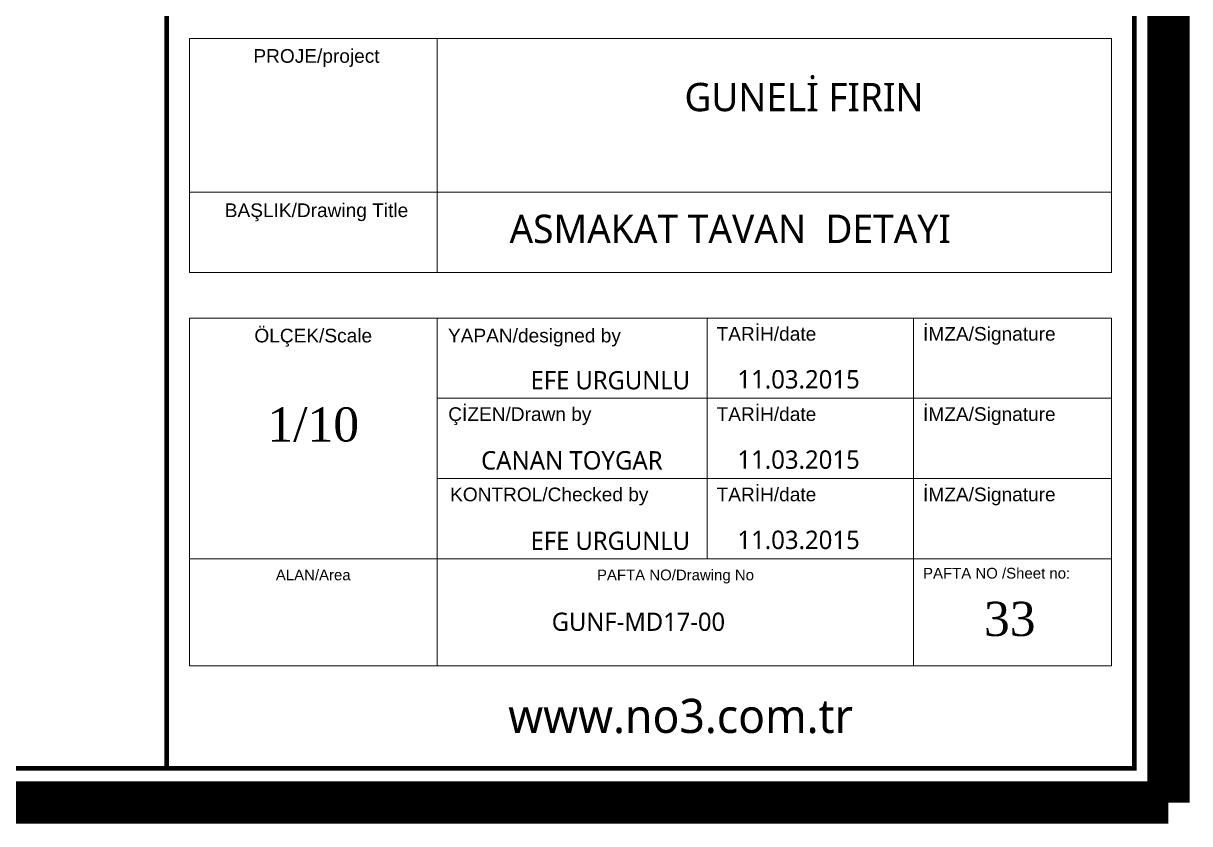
# Model space of a CAD drawing. Header units: millimetres. Extents: x 54215 to 67697, y 23496 to 56611.
# Drawn here: x 59829.7 to 60035.3, y 30161.9 to 30303.1 of the extents above; entities that cross this region are included whole.
import ezdxf
from ezdxf.enums import TextEntityAlignment as Align

# ---------------------------------------------------------------- set-up
doc = ezdxf.new("R2010")
doc.units = ezdxf.units.MM
doc.layers.add('no3_lejand', color=255, linetype='Continuous', lineweight=13)
doc.styles.add('ARIALT', font='arial.ttf', dxfattribs={"height": 10})
doc.styles.get("Standard").update_dxf_attribs({"font": 'arial.ttf'})

msp = doc.modelspace()

# ---------------------------------------------------------------- linework, layer by layer
at = {"layer": 'no3_lejand', "color": 250}
for p, q in [((60021.528, 30300.393), (59858.968, 30300.393)), ((59858.968, 30300.393), (59858.968, 30259.115)), ((59902.618, 30259.115), (59902.618, 30300.393)), ((60021.528, 30300.393), (60021.528, 30259.115)), ((59858.968, 30273.272), (60021.528, 30273.272)), ((60021.528, 30259.115), (59858.968, 30259.115)), ((59858.968, 30251.088), (59858.968, 30189.741)), ((60021.528, 30251.088), (59858.968, 30251.088)), ((59858.968, 30251.088), (60021.528, 30251.088)), ((59902.618, 30251.088), (59902.618, 30189.741)), ((59950.214, 30251.088), (59950.214, 30208.617)), ((59986.61, 30251.088), (59986.61, 30189.741)), ((60021.528, 30251.088), (60021.528, 30189.741)), ((60021.528, 30236.931), (59902.618, 30236.931)), ((59902.618, 30222.774), (60021.528, 30222.774)), ((60021.528, 30208.617), (59858.968, 30208.617)), ((59858.968, 30189.741), (60021.528, 30189.741)), ((60021.528, 30189.741), (59858.968, 30189.741))]:
    msp.add_line(p, q, dxfattribs=at)
at = {"layer": 'no3_lejand', "color": 1, "const_width": 7.466}
msp.add_lwpolyline([(60031.563, 30165.658), (58594.786, 30165.658), (58594.786, 30745.658), (60031.563, 30745.658), (60031.563, 30430.039, -0.4142136), (60021.528, 30420.004), (59870.006, 30420.004, 0.4142136), (59865.992, 30415.99), (59865.992, 30318.455, 0.4142136), (59870.006, 30314.441), (60021.528, 30314.441, -0.4142136), (60031.563, 30304.407), (60031.563, 30165.658)], format="xyb", dxfattribs=at)
at = {"layer": 'no3_lejand', "color": 252, "const_width": 0.854}
msp.add_lwpolyline([(60025.542, 30430.039, -0.4142136), (60021.528, 30426.025), (59870.006, 30426.025, 0.4142136), (59859.971, 30415.99), (59859.971, 30318.455, 0.4142136), (59870.006, 30308.421), (60021.528, 30308.421, -0.4142136), (60025.542, 30304.407), (60025.542, 30171.679), (58600.807, 30171.679), (58600.807, 30739.637), (60025.542, 30739.637), (60025.542, 30430.039)], format="xyb", dxfattribs=at)
msp.add_lwpolyline([(59854.954, 30171.679), (59854.954, 30739.637)], dxfattribs=at)

# ---------------------------------------------------------------- texts
at = {"color": 7, "insert": (59967.304, 30290.021), "char_height": 4.995, "width": 125.12147, "attachment_point": 5}
msp.add_mtext('{\\fLucida Sans Unicode|b0|i0|c162|p34;GUNELİ FIRIN}', dxfattribs=at)
at = {"layer": 'no3_lejand', "linetype": 'Continuous', "style": 'ARIALT'}
for s, height, p in [('ALAN/Area', 1.8876, (59880.793, 30205.786)), ('PAFTA NO/Drawing No', 1.88759, (59944.651, 30205.786))]:
    msp.add_text(s, height=height, dxfattribs=at).set_placement(p, align=Align.MIDDLE_CENTER)
at = {"layer": 'no3_lejand', "char_height": 2.4083, "style": 'ARIALT'}
for s, insert, width, attachment_point in [('PROJE/project', (59881.368, 30298.505), 44.79424, 2), ('BAŞLIK/Drawing Title', (59881.368, 30271.297), 44.79424, 2), ('ÖLÇEK/Scale', (59880.793, 30249.2), 16.26855, 2), ('TARİH/date', (59951.899, 30249.505), 18.31967, 1), ('İMZA/Signature', (59988.295, 30249.505), 18.31967, 1), ('YAPAN/designed by', (59919.788, 30249.2), 44.79424, 2), ('ÇİZEN/Drawn by', (59917.211, 30235.348), 44.79424, 2), ('TARİH/date', (59951.899, 30235.348), 18.31967, 1), ('İMZA/Signature', (59988.295, 30235.348), 18.31967, 1), ('KONTROL/Checked by', (59904.916, 30221.191), 40.24224, 1), ('TARİH/date', (59951.899, 30221.191), 18.31967, 1), ('İMZA/Signature', (59988.295, 30221.191), 18.31967, 1)]:
    msp.add_mtext(s, dxfattribs=dict(at, insert=insert, width=width, attachment_point=attachment_point))
at = {"layer": 'no3_lejand', "color": 7}
for s, insert, char_height, width, attachment_point in [('{\\fLucida Sans Unicode|b0|i0|c162|p34;ASMAKAT TAVAN  DETAYI}', (59954.301, 30266.776), 5.0173, 122.81536, 5), ('{\\fLucida Sans Unicode|b0|i0|c162|p34;EFE URGUNLU}', (59919.118, 30240.097), 3.21107, 122.81536, 4), ('{\\fLucida Sans Unicode|b0|i0|c162|p34;11.03.2015\\P}', (59955.562, 30240.253), 3.24, 123.92176, 4), ('{\\fGeorgia|b0|i0|c162|p18;1/10}', (59880.793, 30232.275), 6.02076, 122.81536, 5), ('{\\fLucida Sans Unicode|b0|i0|c162|p34;CANAN TOYGAR}', (59910.385, 30225.969), 3.24, 123.92176, 4), ('{\\fLucida Sans Unicode|b0|i0|c162|p34;11.03.2015\\P}', (59955.562, 30226.096), 3.24, 123.92176, 4), ('{\\fLucida Sans Unicode|b0|i0|c162|p34;EFE URGUNLU}', (59919.118, 30211.783), 3.21107, 122.81536, 4), ('{\\fLucida Sans Unicode|b0|i0|c162|p34;11.03.2015\\P}', (59955.562, 30211.939), 3.24, 123.92176, 4), ('{\\fGeorgia|b0|i0|c162|p18;33}', (60003.585, 30198), 6.02076, 122.81536, 5), ('{\\fLucida Sans Unicode|b0|i0|c162|p34;GUNF-MD17-00}', (59922.834, 30197.507), 3.21107, 122.81536, 4), ('{\\fLucida Sans Unicode|b0|i0|c162|p34;www.no3.com.tr}', (59945.553, 30180.874), 6.02076, 93.56152, 5)]:
    msp.add_mtext(s, dxfattribs=dict(at, insert=insert, char_height=char_height, width=width, attachment_point=attachment_point))
at = {"layer": 'no3_lejand', "linetype": 'Continuous', "insert": (59988.295, 30207.034), "char_height": 1.88759, "width": 45.2116, "attachment_point": 1, "style": 'ARIALT'}
msp.add_mtext('PAFTA NO /Sheet no:', dxfattribs=at)

doc.saveas('drawing.dxf')
